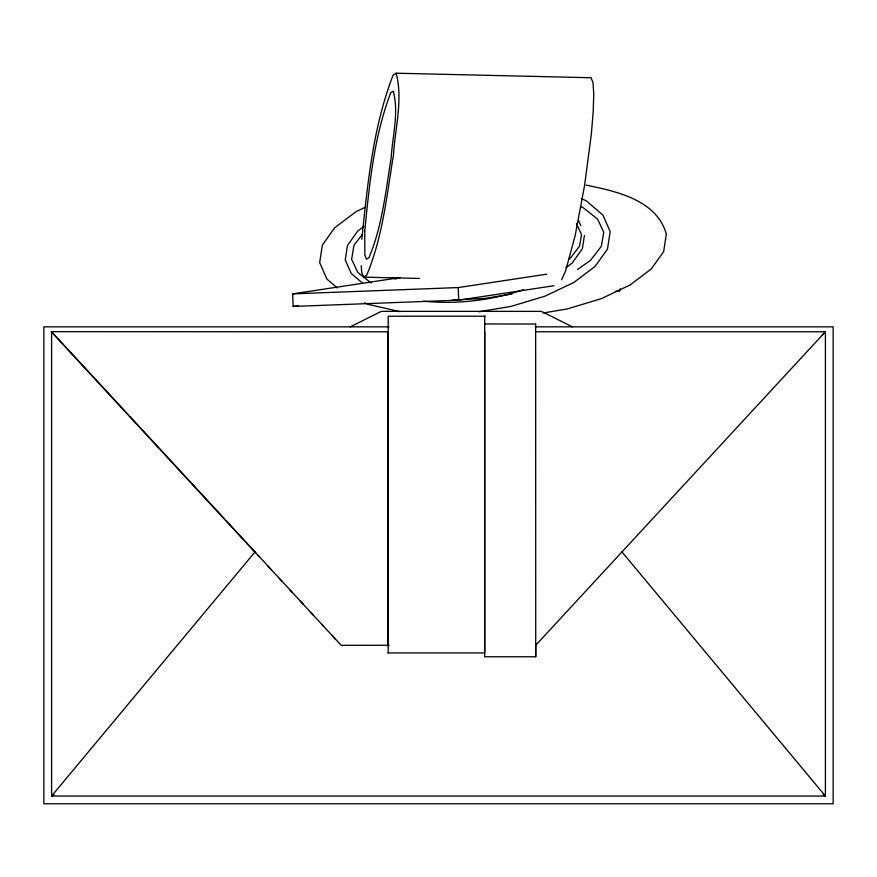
<?xml version="1.0" encoding="UTF-8"?>
<svg xmlns="http://www.w3.org/2000/svg" width="877" height="877" viewBox="0 0 877 877"><rect width="100%" height="100%" fill="white"/><g stroke="black" fill="none" stroke-linecap="round" stroke-linejoin="round"><path stroke-width="1.32" d="M388.204 646.152L388.204 536.242M388.204 533.731L388.204 331.791L51.217 331.659L255.656 552.872M484.685 331.758L484.685 656.774L535.726 656.774L535.65 323.953M361.817 239.224C367.573 184.017 372.977 127.253 393.082 75.159L396.163 73.208L591.054 77.735L593.027 82.734L593.762 94.343L593.192 111.774L591.383 133.83L584.553 185.595L575.115 235.792L565.588 270.971L561.609 279.73M584.389 235.595L582.383 248.706L572.177 263.012L565.983 267.682M620.346 288.818L619.502 291.164L615.413 291.274M362.3 234.4L353.979 245.22L351.611 259.307L357.827 272.473L371.179 283.008M255.032 551.929L51.59 796.053L825.41 796.053L825.41 331.758L535.726 331.758M822.067 335.376L825.41 331.758L535.715 645.275L535.726 656.763M387.853 331.89L387.974 645.264M363.856 226.474L357.673 231.144L347.456 245.45L345.253 259.866L351.206 273.416L362.946 283.49M568.504 259.296L570.675 257.761L579.576 246.174L581.539 234.565L576.419 223.723M577.494 269.546L590.55 260.326L601.359 246.273L603.738 232.186L597.522 219.02L583.139 207.674L580.596 206.643M361.258 265.709L361.664 272.155L363.626 277.154L366.707 275.203C382.723 237.02 386.867 195.023 393.532 154.473C395.187 127.746 403.102 99.518 396.163 73.208M53.935 794.65L51.59 796.053L51.59 331.758L341.197 645.329L389.202 645.264M350.34 326.836L381.287 311.368L541.427 311.368L572.385 326.836M365.577 207.136L356.018 211.686L334.751 227.735L322.363 245.1L319.677 262.607L326.902 279.039L337.294 287.963M523.339 289.783C491.361 300.46 457.027 304.527 423.459 301.206M479.028 311.763L510.995 306.402L545.143 296.108L573.832 282.471L595.088 266.422L607.487 249.057L610.162 231.55L602.938 215.106L586.318 200.844L581.33 198.619M543.192 312.979L567.167 308.967L601.315 298.662L630.004 285.025L651.26 268.987L663.659 251.611L666.334 234.115C656.709 199.824 616.388 191.394 586.11 185.091M512.069 293.97L485.091 298.399L452.214 300.109M553.968 285.738L458.715 300.142L293.137 306.446L292.655 293.872L399.989 277.625M293.137 306.446L298.509 305.624M292.655 293.872L458.232 287.568L546.777 274.172M387.974 652.927L484.685 652.927L484.685 316.213M485.43 316.213L388.204 316.213L388.204 652.927M535.726 324.03L484.608 323.953M389.169 326.836L43.85 326.836L43.85 803.792L833.15 803.792L833.15 326.836L535.595 326.836M363.626 277.154L419.513 278.447M399.901 311.631L368.428 304.429L364.689 302.751M392.052 277.625L395.856 279.171M823.064 794.65L825.41 796.053L621.968 551.929M257.509 554.889L259.373 556.895M267.737 565.95L271.453 569.973M278.886 578.009L281.67 581.034M290.035 590.078L291.898 592.096M300.263 601.14L303.047 604.154M310.48 612.201L313.275 615.216M321.629 624.271L323.492 626.277M331.857 635.332L335.573 639.344M578.634 220.741L580.804 225.663M458.232 287.568L458.715 300.142M364.733 231.155L364.865 255.075L366.498 259.197L369.031 257.586C382.219 226.134 385.639 191.526 391.131 158.123C392.49 136.099 399.013 112.837 393.302 91.164L390.758 92.765C373.876 136.724 369.414 184.587 364.733 231.155"/></g></svg>
